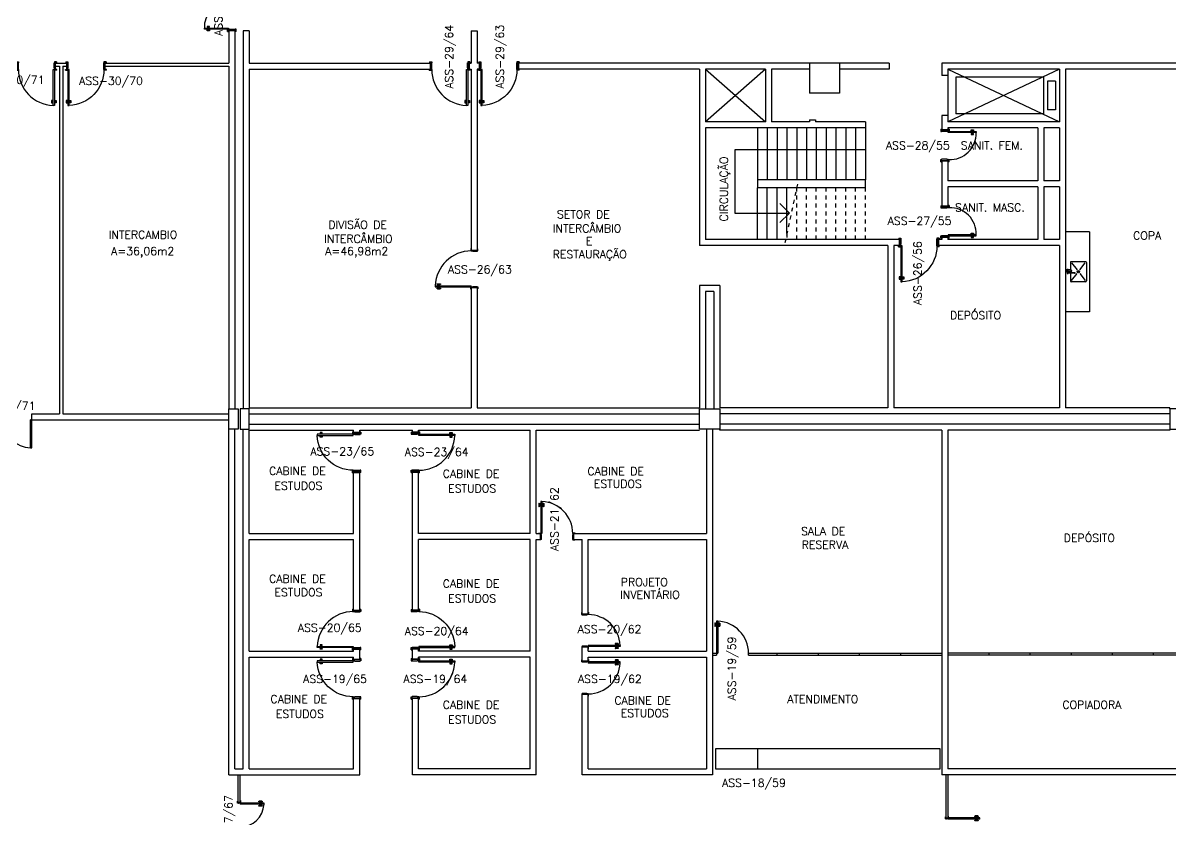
# Model space of a CAD drawing. Extents: x 205 to 339, y 16 to 85.
# Drawn here: x 234.84 to 263.51, y 45.48 to 65.37 of the extents above; entities that cross this region are included whole.
import ezdxf
from ezdxf.enums import TextEntityAlignment as Align

# ---------------------------------------------------------------- set-up
doc = ezdxf.new("R2010")
doc.units = 0
doc.header["$LTSCALE"] = 0.005
doc.header["$MEASUREMENT"] = 0
doc.linetypes.add('CENTER2', pattern=[1.125, 0.75, -0.125, 0.125, -0.125])
doc.linetypes.add('HIDDEN', pattern=[0.375, 0.25, -0.125])
doc.layers.get('0').update_dxf_attribs({"linetype": 'CONTINUOUS'})
for name, color, linetype in [('1', 1, 'CONTINUOUS'), ('2', 2, 'CONTINUOUS'), ('3', 2, 'CONTINUOUS'), ('ALV', 2, 'CONTINUOUS'), ('ENDEREÇO', 2, 'CONTINUOUS'), ('ESTR', 2, 'CONTINUOUS'), ('MACANETA', 1, 'CONTINUOUS'), ('MARCO', 2, 'CONTINUOUS'), ('PORTA', 3, 'CONTINUOUS'), ('PROJ', 1, 'HIDDEN'), ('TEXTO', 2, 'CONTINUOUS'), ('ÁREA', 2, 'CONTINUOUS')]:
    doc.layers.add(name, color=color, linetype=linetype)
doc.styles.add('UNB-100', font='simplex.shx', dxfattribs={"height": 0.2})

# ---------------------------------------------------------------- blocks, each defined once
blk = doc.blocks.new('PORTA-90')
at = {"color": 2}
for p, q in [((-94, 1), (-94, 91)), ((-94, 91), (-91, 91)), ((-91, 91), (-91, 1)), ((-100, 3), (-100, 1)), ((-100, 3), (-94.5, 3)), ((-100, 1), (-94, 1)), ((-97, 1), (-97, -16)), ((-94.5, 3), (-94.5, 1)), ((-94, 1), (-94, -3)), ((-91, 1), (-94, 1)), ((2, 1), (-4, 1)), ((-4, 1), (-4, -3)), ((2, 3), (-3.5, 3)), ((-3.5, 3), (-3.5, 1)), ((-1, 1), (-1, -16)), ((2, 3), (2, 1)), ((-99.5, -18), (-99.5, -16)), ((-99.5, -16), (-93.5, -16)), ((-99.5, -18), (-94, -18)), ((-94, -3), (-93.5, -3)), ((-94, -18), (-94, -16)), ((-93.5, -3), (-93.5, -7.5)), ((-93.5, -7.5), (-93.5, -16)), ((-4.5, -3), (-4.5, -7.5)), ((-4, -3), (-4.5, -3)), ((-4.5, -7.5), (-4.5, -16)), ((1.5, -16), (-4.5, -16)), ((1.5, -16), (-4.5, -16)), ((-4, -18), (-4, -16)), ((1.5, -18), (-4, -18)), ((1.5, -18), (1.5, -16))]:
    blk.add_line(p, q, dxfattribs=at)
at = {"color": 1}
for p, q in [((-98.2, 84), (-95.9, 84)), ((-98.2, 78.5), (-98.2, 84)), ((-95.9, 78.5), (-98.2, 78.5)), ((-95.9, 84), (-95.9, 78.5)), ((-86.8, 84), (-89.1, 84)), ((-89.1, 84), (-89.1, 78.5)), ((-89.1, 78.5), (-86.8, 78.5)), ((-86.8, 78.5), (-86.8, 84))]:
    blk.add_line(p, q, dxfattribs=at)
blk.add_arc((-94, 1), 90, 0, 88.0898, dxfattribs=at)
blk = doc.blocks.new('PORTA-70')
at = {"color": 1}
for p, q in [((-78.2, 64), (-75.9, 64)), ((-78.2, 58.5), (-78.2, 64)), ((-75.9, 58.5), (-78.2, 58.5)), ((-75.9, 64), (-75.9, 58.5)), ((-66.8, 64), (-69.1, 64)), ((-69.1, 64), (-69.1, 58.5)), ((-69.1, 58.5), (-66.8, 58.5)), ((-66.8, 58.5), (-66.8, 64))]:
    blk.add_line(p, q, dxfattribs=at)
for p, q in [((-74, 1), (-74, 71)), ((-74, 71), (-71, 71)), ((-71, 71), (-71, 1)), ((-80, 3), (-80, 1)), ((-80, 3), (-74.5, 3)), ((-80, 1), (-74, 1)), ((-77, 1), (-77, -16)), ((-74.5, 3), (-74.5, 1)), ((-71, 1), (-74, 1)), ((-74, 1), (-74, -3)), ((2, 1), (-4, 1)), ((-4, 1), (-4, -3)), ((2, 3), (-3.5, 3)), ((-3.5, 3), (-3.5, 1)), ((-1, 1), (-1, -16)), ((2, 3), (2, 1)), ((-79.5, -18), (-79.5, -16)), ((-79.5, -16), (-73.5, -16)), ((-79.5, -18), (-74, -18)), ((-74, -3), (-73.5, -3)), ((-74, -18), (-74, -16)), ((-73.5, -3), (-73.5, -7.5)), ((-73.5, -7.5), (-73.5, -16)), ((-4, -3), (-4.5, -3)), ((-4.5, -3), (-4.5, -7.5)), ((-4.5, -7.5), (-4.5, -16)), ((1.5, -16), (-4.5, -16)), ((1.5, -16), (-4.5, -16)), ((-4, -18), (-4, -16)), ((1.5, -18), (-4, -18)), ((1.5, -18), (1.5, -16))]:
    blk.add_line(p, q)
blk = doc.blocks.new('MACANETA')
at = {"layer": 'MACANETA'}
for p, q in [((-0.077, 0.052), (-0.077, 0.12)), ((-0.059, 0.052), (-0.059, 0.12)), ((-0.059, 0.075), (-0.036, 0.075)), ((-0.059, 0.052), (-0.036, 0.052)), ((-0.036, 0.044), (-0.036, 0.084)), ((-0.036, 0.084), (-0.03, 0.084)), ((-0.036, 0.044), (-0.03, 0.044)), ((0.006, 0.084), (0, 0.084)), ((0.006, 0.044), (0, 0.044)), ((0.006, 0.044), (0.006, 0.084)), ((0.029, 0.075), (0.006, 0.075)), ((0.029, 0.052), (0.006, 0.052)), ((0.029, 0.052), (0.029, 0.12)), ((0.047, 0.052), (0.047, 0.12))]:
    blk.add_line(p, q, dxfattribs=at)
for centre, start, end in [((-0.068, 0.12), 90, 180), ((-0.068, 0.052), 180, 270), ((-0.068, 0.12), 0, 90), ((-0.068, 0.052), 270, 0), ((0.038, 0.12), 90, 180), ((0.038, 0.052), 180, 270), ((0.038, 0.12), 0, 90), ((0.038, 0.052), 270, 0)]:
    blk.add_arc(centre, 0.00874, start, end, dxfattribs=at)

msp = doc.modelspace()

# ---------------------------------------------------------------- linework, layer by layer
at = {"layer": '1'}
for p, q in [((251.897, 64.221), (253.397, 62.901)), ((253.397, 64.221), (251.897, 62.901)), ((257.957, 64.221), (260.747, 62.901)), ((260.747, 64.221), (257.957, 62.901)), ((257.957, 64.061), (257.957, 63.061)), ((253.197, 62.751), (253.197, 61.456)), ((253.442, 62.751), (253.442, 61.456)), ((253.688, 62.751), (253.688, 61.456)), ((253.933, 62.751), (253.933, 61.456)), ((254.178, 62.751), (254.178, 61.456)), ((254.424, 62.751), (254.424, 61.456)), ((254.669, 62.751), (254.669, 61.456)), ((254.915, 62.751), (254.915, 61.456)), ((255.16, 62.751), (255.16, 61.456)), ((255.406, 62.751), (255.406, 61.456)), ((255.651, 62.751), (255.651, 61.456)), ((255.897, 62.751), (255.897, 61.456)), ((255.897, 61.456), (253.197, 61.456)), ((253.197, 61.456), (253.197, 61.256)), ((255.897, 61.256), (255.897, 61.456)), ((255.897, 61.256), (253.197, 61.256)), ((253.197, 59.961), (253.197, 61.256)), ((253.442, 59.961), (253.442, 61.256)), ((253.688, 59.961), (253.688, 61.256)), ((253.933, 60.112), (253.933, 61.256))]:
    msp.add_line(p, q, dxfattribs=at)
at = {"layer": '1', "linetype": 'CENTER2', "ltscale": 0.5}
msp.add_line((254.197, 61.342), (253.881, 59.869), dxfattribs=at)
at = {"layer": '1'}
msp.add_lwpolyline([(255.897, 62.201), (252.636, 62.201), (252.636, 60.622), (253.998, 60.622), (253.759, 60.383), (253.998, 60.622), (253.759, 60.862)], dxfattribs=at)
at = {"layer": '2'}
for p, q in [((257.76, 47.231), (252.152, 47.231)), ((253.202, 47.231), (253.202, 46.731)), ((257.76, 46.731), (257.76, 47.231)), ((252.152, 46.731), (257.76, 46.731))]:
    msp.add_line(p, q, dxfattribs=at)
at = {"layer": '3'}
for p, q in [((239.377, 65.246), (239.977, 65.246)), ((239.377, 65.216), (239.377, 65.246)), ((239.977, 65.216), (239.377, 65.216)), ((239.957, 65.211), (239.977, 65.211)), ((239.957, 65.156), (239.957, 65.211)), ((239.957, 65.156), (239.977, 65.156)), ((239.977, 65.246), (239.977, 65.216)), ((239.977, 65.156), (239.977, 65.216)), ((239.977, 65.216), (240.017, 65.216)), ((239.977, 65.186), (240.147, 65.186)), ((240.017, 65.221), (240.062, 65.221)), ((240.017, 65.216), (240.017, 65.221)), ((240.062, 65.221), (240.147, 65.221)), ((240.147, 65.161), (240.147, 65.221)), ((240.167, 65.216), (240.147, 65.216)), ((240.167, 65.161), (240.147, 65.161)), ((240.167, 65.161), (240.167, 65.216)), ((247.782, 53.411), (247.782, 52.611)), ((247.812, 53.411), (247.782, 53.411)), ((247.812, 53.411), (247.812, 52.611)), ((247.667, 52.611), (247.767, 52.611)), ((247.667, 52.461), (247.767, 52.461)), ((247.722, 52.611), (247.722, 52.621)), ((247.722, 52.621), (247.772, 52.621)), ((247.732, 52.451), (247.732, 52.461)), ((247.767, 52.611), (247.767, 52.461)), ((247.767, 52.611), (247.772, 52.611)), ((247.767, 52.461), (247.782, 52.461)), ((247.772, 52.621), (247.772, 52.611)), ((247.772, 52.611), (247.782, 52.611)), ((247.782, 52.611), (247.782, 52.576)), ((247.782, 52.611), (247.812, 52.611)), ((247.782, 52.576), (247.792, 52.576)), ((247.792, 52.461), (247.782, 52.461)), ((247.782, 52.461), (247.782, 52.451)), ((247.792, 52.576), (247.792, 52.461)), ((248.582, 52.576), (248.572, 52.576)), ((248.572, 52.576), (248.572, 52.461)), ((248.572, 52.461), (248.582, 52.461)), ((248.592, 52.611), (248.582, 52.611)), ((248.582, 52.611), (248.582, 52.576)), ((248.582, 52.461), (248.582, 52.451)), ((248.597, 52.461), (248.582, 52.461)), ((248.642, 52.621), (248.592, 52.621)), ((248.592, 52.621), (248.592, 52.611)), ((248.597, 52.611), (248.592, 52.611)), ((248.597, 52.611), (248.597, 52.461)), ((248.632, 52.451), (248.632, 52.461)), ((248.642, 52.611), (248.642, 52.621)), ((247.782, 52.451), (247.732, 52.451)), ((248.582, 52.451), (248.632, 52.451)), ((248.807, 50.586), (248.807, 50.636)), ((248.807, 50.636), (248.817, 50.636)), ((248.817, 50.586), (248.807, 50.586)), ((248.967, 50.601), (248.817, 50.601)), ((248.817, 50.601), (248.817, 50.586)), ((248.817, 50.576), (248.817, 50.586)), ((248.932, 50.576), (248.817, 50.576)), ((248.967, 50.586), (248.932, 50.586)), ((248.932, 50.586), (248.932, 50.576)), ((248.967, 50.646), (248.977, 50.646)), ((248.967, 50.601), (248.967, 50.596)), ((248.977, 50.596), (248.967, 50.596)), ((248.967, 50.596), (248.967, 50.586)), ((248.977, 50.646), (248.977, 50.596)), ((252.177, 50.421), (252.177, 49.621)), ((252.207, 50.421), (252.177, 50.421)), ((252.207, 50.421), (252.207, 49.621)), ((248.817, 49.786), (248.807, 49.786)), ((248.807, 49.786), (248.807, 49.736)), ((248.807, 49.736), (248.817, 49.736)), ((248.932, 49.796), (248.817, 49.796)), ((248.817, 49.796), (248.817, 49.786)), ((248.817, 49.771), (248.817, 49.786)), ((248.817, 49.421), (248.817, 49.771)), ((248.967, 49.771), (248.817, 49.771)), ((248.932, 49.786), (248.932, 49.796)), ((248.967, 49.786), (248.932, 49.786)), ((249.767, 49.816), (248.967, 49.816)), ((248.967, 49.786), (248.967, 49.816)), ((248.967, 49.776), (248.967, 49.786)), ((249.767, 49.786), (248.967, 49.786)), ((248.977, 49.776), (248.967, 49.776)), ((248.967, 49.771), (248.967, 49.776)), ((248.967, 49.671), (248.967, 49.771)), ((248.967, 49.726), (248.977, 49.726)), ((248.977, 49.726), (248.977, 49.776)), ((249.767, 49.816), (249.767, 49.786)), ((252.177, 49.621), (252.207, 49.621)), ((248.807, 49.406), (248.807, 49.456)), ((248.807, 49.456), (248.817, 49.456)), ((248.817, 49.406), (248.807, 49.406)), ((248.967, 49.421), (248.817, 49.421)), ((248.817, 49.421), (248.817, 49.406)), ((248.817, 49.396), (248.817, 49.406)), ((248.932, 49.396), (248.817, 49.396)), ((248.967, 49.406), (248.932, 49.406)), ((248.932, 49.406), (248.932, 49.396)), ((248.967, 49.421), (248.967, 49.521)), ((248.967, 49.466), (248.977, 49.466)), ((248.967, 49.421), (248.967, 49.416)), ((248.977, 49.416), (248.967, 49.416)), ((248.967, 49.416), (248.967, 49.406)), ((249.767, 49.406), (248.967, 49.406)), ((248.967, 49.406), (248.967, 49.376)), ((249.767, 49.376), (248.967, 49.376)), ((248.977, 49.466), (248.977, 49.416)), ((249.767, 49.376), (249.767, 49.406)), ((248.817, 48.606), (248.807, 48.606)), ((248.807, 48.606), (248.807, 48.556)), ((248.807, 48.556), (248.817, 48.556)), ((248.932, 48.616), (248.817, 48.616)), ((248.817, 48.616), (248.817, 48.606)), ((248.817, 48.591), (248.817, 48.606)), ((248.967, 48.591), (248.817, 48.591)), ((248.932, 48.606), (248.932, 48.616)), ((248.967, 48.606), (248.932, 48.606)), ((248.967, 48.596), (248.967, 48.606)), ((248.977, 48.596), (248.967, 48.596)), ((248.967, 48.591), (248.967, 48.596)), ((248.967, 48.546), (248.977, 48.546)), ((248.977, 48.546), (248.977, 48.596)), ((257.897, 45.486), (257.897, 45.536)), ((257.897, 45.536), (257.907, 45.536)), ((257.907, 45.486), (257.897, 45.486)), ((257.957, 45.501), (257.907, 45.501)), ((257.907, 45.501), (257.907, 45.486)), ((257.907, 45.476), (257.907, 45.486)), ((257.922, 45.476), (257.907, 45.476)), ((257.957, 45.486), (257.922, 45.486)), ((257.922, 45.486), (257.922, 45.476)), ((257.957, 45.546), (257.967, 45.546)), ((258.757, 45.506), (257.957, 45.506)), ((257.957, 45.506), (257.957, 45.476)), ((257.957, 45.501), (257.957, 45.496)), ((257.967, 45.496), (257.957, 45.496)), ((257.957, 45.496), (257.957, 45.486)), ((258.757, 45.476), (257.957, 45.476)), ((257.967, 45.546), (257.967, 45.496)), ((258.757, 45.476), (258.757, 45.506))]:
    msp.add_line(p, q, dxfattribs=at)
at = {"layer": '3', "color": 1}
for points in [[(239.447, 65.266), (239.502, 65.266), (239.502, 65.288), (239.447, 65.288)], [(239.447, 65.197), (239.502, 65.197), (239.502, 65.174), (239.447, 65.174)]]:
    msp.add_lwpolyline(points, close=True, dxfattribs=at)
at = {"layer": 'ALV'}
for p, q in [((240.137, 65.176), (239.987, 65.176)), ((239.987, 65.176), (239.987, 64.371)), ((240.137, 65.176), (240.137, 55.731)), ((240.497, 65.176), (240.347, 65.176)), ((240.347, 65.176), (240.347, 55.731)), ((240.497, 65.176), (240.497, 64.371)), ((246.047, 65.176), (246.047, 64.371)), ((246.047, 65.176), (246.197, 65.176)), ((246.197, 65.176), (246.197, 64.371)), ((235.657, 64.371), (235.937, 64.371)), ((235.657, 64.291), (235.757, 64.291)), ((235.757, 64.291), (235.757, 55.601)), ((235.837, 64.291), (235.837, 55.601)), ((235.837, 64.291), (235.937, 64.291)), ((236.897, 64.371), (239.987, 64.371)), ((236.897, 64.291), (239.987, 64.291)), ((239.987, 64.291), (239.987, 55.731)), ((240.497, 64.371), (245.017, 64.371)), ((240.497, 64.221), (245.017, 64.221)), ((240.497, 64.221), (240.497, 55.756)), ((245.017, 64.371), (245.017, 64.221)), ((245.997, 64.371), (245.997, 64.221)), ((245.997, 64.371), (246.047, 64.371)), ((245.997, 64.221), (246.047, 64.221)), ((246.047, 64.221), (246.047, 60.441)), ((246.247, 64.371), (246.197, 64.371)), ((246.247, 64.221), (246.197, 64.221)), ((246.197, 64.221), (246.197, 59.691)), ((246.247, 64.371), (246.247, 64.221)), ((247.227, 64.371), (247.227, 64.221)), ((256.487, 64.371), (247.227, 64.371)), ((251.747, 64.221), (247.227, 64.221)), ((251.747, 64.221), (251.747, 59.811)), ((251.897, 64.221), (251.897, 62.901)), ((253.397, 64.221), (251.897, 64.221)), ((253.397, 64.221), (253.397, 62.901)), ((253.547, 64.221), (253.547, 62.901)), ((254.497, 64.221), (253.547, 64.221)), ((254.497, 64.371), (254.497, 63.621)), ((255.247, 64.371), (255.247, 63.621)), ((256.487, 64.221), (255.247, 64.221)), ((256.487, 64.371), (256.487, 64.221)), ((257.807, 64.371), (257.807, 64.061)), ((264.127, 64.371), (257.807, 64.371)), ((260.747, 64.221), (257.957, 64.221)), ((257.957, 64.221), (257.957, 64.061)), ((260.747, 64.221), (260.747, 62.901)), ((260.897, 64.221), (260.897, 55.756)), ((264.127, 64.221), (260.897, 64.221)), ((257.957, 64.061), (257.807, 64.061)), ((258.157, 64.021), (258.157, 63.101)), ((260.347, 64.021), (258.157, 64.021)), ((260.347, 64.021), (260.347, 63.101)), ((260.447, 63.921), (260.447, 63.201)), ((260.647, 63.921), (260.447, 63.921)), ((260.647, 63.921), (260.647, 63.201)), ((255.247, 63.621), (254.497, 63.621)), ((260.347, 63.101), (258.157, 63.101)), ((260.647, 63.201), (260.447, 63.201)), ((253.397, 62.901), (251.897, 62.901)), ((254.497, 62.901), (253.547, 62.901)), ((254.497, 62.951), (254.647, 62.951)), ((254.497, 62.951), (254.497, 62.901)), ((254.647, 62.951), (254.647, 62.901)), ((255.897, 62.901), (254.647, 62.901)), ((255.897, 62.901), (255.897, 62.751)), ((257.957, 63.061), (257.807, 63.061)), ((257.807, 63.061), (257.807, 62.701)), ((257.957, 63.061), (257.957, 62.901)), ((260.747, 62.901), (257.957, 62.901)), ((255.897, 62.751), (251.897, 62.751)), ((251.897, 62.751), (251.897, 59.961)), ((257.957, 62.701), (257.807, 62.701)), ((257.957, 62.751), (257.957, 62.701)), ((260.207, 62.751), (257.957, 62.751)), ((260.207, 62.751), (260.207, 61.431)), ((260.747, 62.751), (260.357, 62.751)), ((260.357, 62.751), (260.357, 61.431)), ((260.747, 62.751), (260.747, 61.431)), ((257.957, 61.921), (257.807, 61.921)), ((257.807, 61.921), (257.807, 60.791)), ((257.957, 61.921), (257.957, 61.431)), ((260.207, 61.431), (257.957, 61.431)), ((260.747, 61.431), (260.357, 61.431)), ((257.957, 61.281), (257.957, 60.791)), ((260.207, 61.281), (257.957, 61.281)), ((260.207, 61.281), (260.207, 59.961)), ((260.747, 61.281), (260.357, 61.281)), ((260.357, 61.281), (260.357, 59.961)), ((260.747, 61.281), (260.747, 59.961)), ((257.957, 60.791), (257.807, 60.791)), ((246.047, 60.441), (246.047, 59.691)), ((256.742, 59.961), (251.897, 59.961)), ((256.742, 59.961), (256.742, 59.811)), ((257.722, 59.961), (257.722, 59.811)), ((257.807, 59.961), (257.722, 59.961)), ((257.957, 60.011), (257.807, 60.011)), ((257.807, 60.011), (257.807, 59.961)), ((257.957, 60.011), (257.957, 59.961)), ((260.207, 59.961), (257.957, 59.961)), ((260.747, 59.961), (260.357, 59.961)), ((256.453, 59.811), (251.747, 59.811)), ((256.453, 59.811), (256.453, 56.031)), ((256.742, 59.811), (256.603, 59.811)), ((256.603, 59.811), (256.603, 55.756)), ((260.747, 59.811), (257.722, 59.811)), ((260.747, 59.811), (260.747, 55.756)), ((252.257, 58.811), (251.747, 58.811)), ((251.747, 58.811), (251.747, 55.756)), ((252.257, 58.811), (252.257, 55.756)), ((246.047, 58.761), (246.047, 55.756)), ((246.197, 58.761), (246.197, 55.756)), ((251.897, 58.661), (251.897, 55.731)), ((252.107, 58.661), (251.897, 58.661)), ((252.107, 58.661), (252.107, 55.731)), ((256.453, 56.031), (256.453, 55.756)), ((240.497, 55.756), (246.047, 55.756)), ((246.197, 55.756), (251.747, 55.756)), ((251.747, 55.731), (251.897, 55.731)), ((256.453, 55.756), (252.257, 55.756)), ((260.747, 55.756), (256.603, 55.756)), ((263.507, 55.756), (260.897, 55.756)), ((263.507, 55.731), (263.507, 55.756)), ((235.062, 55.601), (235.757, 55.601)), ((235.062, 55.451), (239.987, 55.451)), ((235.837, 55.601), (239.987, 55.601)), ((240.497, 55.606), (251.747, 55.606)), ((240.497, 55.346), (251.747, 55.346)), ((263.507, 55.606), (252.257, 55.606)), ((263.507, 55.346), (252.257, 55.346)), ((239.987, 46.581), (239.987, 55.221)), ((240.137, 46.731), (240.137, 55.221)), ((240.347, 46.731), (240.347, 55.221)), ((240.497, 52.611), (240.497, 55.196)), ((240.497, 55.196), (243.107, 55.196)), ((243.107, 55.146), (243.107, 55.196)), ((243.107, 55.146), (243.257, 55.146)), ((243.257, 55.146), (243.257, 55.196)), ((243.257, 55.196), (244.577, 55.196)), ((244.577, 55.146), (244.577, 55.196)), ((244.727, 55.146), (244.577, 55.146)), ((244.727, 55.146), (244.727, 55.196)), ((244.727, 55.196), (247.517, 55.196)), ((247.517, 52.611), (247.517, 55.196)), ((247.667, 52.611), (247.667, 55.196)), ((247.667, 55.196), (251.747, 55.196)), ((251.747, 55.196), (251.747, 55.196)), ((251.927, 55.221), (251.927, 52.611)), ((252.077, 55.221), (252.077, 46.581)), ((252.257, 55.196), (252.257, 55.221)), ((257.807, 55.196), (252.257, 55.196)), ((257.807, 55.196), (257.807, 46.581)), ((257.957, 55.196), (257.957, 46.731)), ((263.507, 55.196), (257.957, 55.196)), ((263.507, 55.221), (263.507, 55.196)), ((243.107, 52.611), (243.107, 54.141)), ((243.107, 54.141), (243.257, 54.141)), ((243.257, 50.701), (243.257, 54.141)), ((244.727, 54.141), (244.577, 54.141)), ((244.577, 50.701), (244.577, 54.141)), ((244.727, 52.611), (244.727, 54.141)), ((240.497, 52.611), (243.107, 52.611)), ((240.497, 52.461), (243.107, 52.461)), ((240.497, 49.671), (240.497, 52.461)), ((243.107, 50.701), (243.107, 52.461)), ((247.517, 52.611), (244.727, 52.611)), ((247.517, 52.461), (244.727, 52.461)), ((244.727, 50.701), (244.727, 52.461)), ((247.517, 49.671), (247.517, 52.461)), ((247.667, 46.581), (247.667, 52.461)), ((248.597, 52.611), (251.927, 52.611)), ((248.597, 52.461), (248.817, 52.461)), ((248.817, 50.601), (248.817, 52.461)), ((248.967, 52.461), (251.927, 52.461)), ((248.967, 50.601), (248.967, 52.461)), ((251.927, 52.461), (251.927, 49.671)), ((243.107, 50.701), (243.257, 50.701)), ((244.727, 50.701), (244.577, 50.701)), ((240.497, 49.671), (243.107, 49.671)), ((243.107, 49.671), (243.107, 49.721)), ((243.107, 49.721), (243.257, 49.721)), ((243.257, 49.471), (243.257, 49.721)), ((244.727, 49.721), (244.577, 49.721)), ((244.577, 49.471), (244.577, 49.721)), ((244.727, 49.671), (244.727, 49.721)), ((247.517, 49.671), (244.727, 49.671)), ((248.967, 49.671), (251.927, 49.671)), ((252.077, 49.621), (252.177, 49.621)), ((252.177, 49.621), (252.177, 49.571)), ((252.977, 49.571), (252.977, 49.621)), ((252.977, 49.621), (257.807, 49.621)), ((253.692, 49.571), (253.692, 49.621)), ((254.721, 49.571), (254.721, 49.621)), ((255.749, 49.571), (255.749, 49.621)), ((256.778, 49.571), (256.778, 49.621)), ((265.157, 49.621), (257.957, 49.621)), ((258.985, 49.571), (258.985, 49.621)), ((260.014, 49.571), (260.014, 49.621)), ((261.042, 49.571), (261.042, 49.621)), ((262.071, 49.571), (262.071, 49.621)), ((263.099, 49.571), (263.099, 49.621)), ((240.497, 46.731), (240.497, 49.521)), ((240.497, 49.521), (243.107, 49.521)), ((243.107, 49.471), (243.107, 49.521)), ((243.107, 49.471), (243.257, 49.471)), ((244.727, 49.471), (244.577, 49.471)), ((247.517, 49.521), (244.727, 49.521)), ((244.727, 49.471), (244.727, 49.521)), ((247.517, 46.731), (247.517, 49.521)), ((248.967, 49.521), (251.927, 49.521)), ((251.927, 49.521), (251.927, 46.731)), ((252.077, 49.571), (252.177, 49.571)), ((252.977, 49.571), (257.807, 49.571)), ((265.157, 49.571), (257.957, 49.571)), ((243.107, 46.731), (243.107, 48.491)), ((243.107, 48.491), (243.257, 48.491)), ((243.257, 46.581), (243.257, 48.491)), ((244.577, 46.581), (244.577, 48.491)), ((244.727, 48.491), (244.577, 48.491)), ((244.727, 46.731), (244.727, 48.491)), ((248.817, 46.581), (248.817, 48.591)), ((248.967, 46.731), (248.967, 48.591)), ((252.152, 47.231), (252.152, 46.731)), ((240.137, 46.731), (240.347, 46.731)), ((240.497, 46.731), (243.107, 46.731)), ((247.517, 46.731), (244.727, 46.731)), ((248.967, 46.731), (251.927, 46.731)), ((265.157, 46.731), (257.957, 46.731)), ((239.987, 46.581), (243.257, 46.581)), ((240.217, 45.891), (240.217, 46.581)), ((240.267, 45.891), (240.267, 46.581)), ((247.667, 46.581), (244.577, 46.581)), ((251.927, 46.581), (248.817, 46.581)), ((252.077, 46.581), (251.927, 46.581)), ((265.307, 46.581), (257.807, 46.581)), ((257.907, 46.581), (257.907, 45.501)), ((257.957, 46.581), (257.957, 45.501))]:
    msp.add_line(p, q, dxfattribs=at)
at = {"layer": 'ALV', "color": 2}
for p, q in [((246.047, 59.691), (246.197, 59.691)), ((246.047, 58.761), (246.197, 58.761)), ((240.267, 45.891), (240.217, 45.891))]:
    msp.add_line(p, q, dxfattribs=at)
at = {"layer": 'ESTR'}
for points in [[(240.217, 55.221), (239.987, 55.221), (239.987, 55.731), (240.217, 55.731)], [(240.497, 55.731), (240.267, 55.731), (240.267, 55.221), (240.497, 55.221)], [(252.257, 55.221), (251.747, 55.221), (251.747, 55.731), (252.257, 55.731)], [(264.017, 55.731), (263.507, 55.731), (263.507, 55.221), (264.017, 55.221)]]:
    msp.add_lwpolyline(points, close=True, dxfattribs=at)
at = {"layer": 'MARCO', "color": 2}
for p, q in [((246.047, 59.736), (246.037, 59.736)), ((246.037, 59.736), (246.037, 59.686)), ((246.037, 59.686), (246.047, 59.686)), ((246.047, 59.691), (246.047, 59.686)), ((246.047, 59.686), (246.047, 59.676)), ((246.047, 59.676), (246.082, 59.676)), ((246.082, 59.676), (246.082, 59.666)), ((246.082, 59.666), (246.197, 59.666)), ((246.207, 59.726), (246.197, 59.726)), ((246.197, 59.691), (246.197, 59.676)), ((246.197, 59.666), (246.197, 59.676)), ((246.197, 59.676), (246.207, 59.676)), ((246.207, 59.676), (246.207, 59.726)), ((246.047, 58.766), (246.047, 58.776)), ((246.047, 58.776), (246.082, 58.776)), ((246.082, 58.776), (246.082, 58.786)), ((246.082, 58.786), (246.197, 58.786)), ((246.197, 58.786), (246.197, 58.776)), ((246.197, 58.776), (246.207, 58.776)), ((246.197, 58.761), (246.197, 58.776)), ((246.207, 58.776), (246.207, 58.726)), ((246.037, 58.716), (246.037, 58.766)), ((246.037, 58.766), (246.047, 58.766)), ((246.047, 58.716), (246.037, 58.716)), ((246.047, 58.761), (246.047, 58.766)), ((246.207, 58.726), (246.197, 58.726)), ((240.207, 45.876), (240.207, 45.926)), ((240.207, 45.926), (240.217, 45.926)), ((240.217, 45.876), (240.207, 45.876)), ((240.217, 45.891), (240.217, 45.876)), ((240.217, 45.866), (240.217, 45.876)), ((240.267, 45.876), (240.232, 45.876)), ((240.232, 45.876), (240.232, 45.866)), ((240.267, 45.936), (240.277, 45.936)), ((240.267, 45.891), (240.267, 45.886)), ((240.277, 45.886), (240.267, 45.886)), ((240.267, 45.886), (240.267, 45.876)), ((240.277, 45.936), (240.277, 45.886)), ((240.232, 45.866), (240.217, 45.866))]:
    msp.add_line(p, q, dxfattribs=at)
at = {"layer": 'PORTA', "color": 1}
for p, q in [((261.497, 60.156), (260.897, 60.156)), ((261.497, 60.156), (261.497, 58.156)), ((261.018, 59.386), (261.018, 59.203)), ((261.118, 59.406), (261.038, 59.406)), ((261.048, 59.376), (261.185, 59.199)), ((261.398, 59.406), (261.118, 59.406)), ((261.251, 59.199), (261.388, 59.376)), ((261.418, 59.386), (261.418, 58.926)), ((260.941, 59.164), (260.941, 59.134)), ((261.118, 59.129), (260.952, 59.129)), ((261.118, 59.119), (260.952, 59.119)), ((260.96, 59.196), (260.969, 59.196)), ((260.961, 59.153), (260.961, 59.135)), ((260.964, 59.179), (260.965, 59.188)), ((260.965, 59.171), (260.964, 59.179)), ((260.965, 59.188), (260.967, 59.194)), ((260.967, 59.165), (260.965, 59.171)), ((260.967, 59.194), (260.97, 59.198)), ((260.97, 59.161), (260.967, 59.165)), ((260.97, 59.198), (260.973, 59.199)), ((260.973, 59.159), (260.97, 59.161)), ((261.029, 59.204), (260.973, 59.199)), ((261.029, 59.154), (260.973, 59.159)), ((261.012, 59.179), (261.013, 59.189)), ((261.013, 59.17), (261.012, 59.179)), ((261.013, 59.189), (261.017, 59.197)), ((261.017, 59.162), (261.013, 59.17)), ((261.017, 59.197), (261.023, 59.203)), ((261.023, 59.156), (261.017, 59.162)), ((261.018, 59.155), (261.018, 59.129)), ((261.018, 59.119), (261.018, 58.926)), ((261.023, 59.203), (261.029, 59.204)), ((261.029, 59.154), (261.023, 59.156)), ((261.029, 59.204), (261.035, 59.203)), ((261.035, 59.156), (261.029, 59.154)), ((261.035, 59.203), (261.041, 59.197)), ((261.041, 59.162), (261.035, 59.156)), ((261.041, 59.197), (261.045, 59.189)), ((261.045, 59.17), (261.041, 59.162)), ((261.045, 59.189), (261.046, 59.179)), ((261.046, 59.179), (261.045, 59.17)), ((261.048, 58.936), (261.185, 59.114)), ((261.129, 59.129), (261.118, 59.129)), ((261.129, 59.119), (261.118, 59.119)), ((261.251, 59.114), (261.388, 58.936)), ((261.118, 58.906), (261.038, 58.906)), ((261.398, 58.906), (261.118, 58.906)), ((261.497, 58.156), (260.897, 58.156))]:
    msp.add_line(p, q, dxfattribs=at)
at = {"layer": 'PORTA', "color": 2}
for p, q in [((245.147, 58.806), (246.047, 58.806)), ((245.147, 58.806), (245.147, 58.776)), ((245.147, 58.776), (246.047, 58.776)), ((246.047, 58.776), (246.047, 58.806)), ((235.032, 54.751), (235.032, 55.451)), ((235.062, 55.451), (235.032, 55.451)), ((235.062, 55.451), (235.062, 55.601)), ((235.062, 54.751), (235.062, 55.451)), ((235.032, 54.751), (235.062, 54.751)), ((240.867, 45.876), (240.267, 45.876)), ((240.267, 45.876), (240.267, 45.846)), ((240.867, 45.846), (240.867, 45.876)), ((240.867, 45.846), (240.267, 45.846))]:
    msp.add_line(p, q, dxfattribs=at)
at = {"layer": 'PORTA', "color": 1}
for radius in [0.0266, 0.0163]:
    msp.add_circle((261.218, 59.156), radius, dxfattribs=at)
for centre, radius, start, end in [((239.915, 65.28), 0.54, 83.4626, 183.5998), ((257.999, 62.624), 0.668, 268.1209, 0.6199), ((258.009, 60.098), 0.658, 358.5179, 91.9049), ((246.047, 58.776), 0.9, 90, 178.0898), ((261.038, 59.386), 0.02, 90, 180), ((261.398, 59.386), 0.02, 360, 90), ((260.952, 59.179), 0.0349, 36.1705, 252.2568), ((260.952, 59.179), 0.0189, 62.7367, 235.7375), ((260.952, 59.124), 0.0145, 20.161, 339.839), ((260.952, 59.124), 0.005, 90.0037, 269.9963), ((260.971, 59.153), 0.01, 102.8285, 180), ((260.952, 59.179), 0.0349, 285.5373, 323.9987), ((261.129, 59.124), 0.00738, 222.6559, 137.3441), ((261.129, 59.124), 0.005, 269.9935, 90.0065), ((261.038, 58.926), 0.02, 180, 270), ((261.398, 58.926), 0.02, 270, 360), ((235.062, 55.451), 0.7, 180, 267.5437), ((247.782, 52.611), 0.8, 0, 87.8509), ((248.967, 49.786), 0.8, 2.1491, 90), ((252.177, 49.621), 0.8, 0, 87.8509), ((248.967, 49.406), 0.8, 270, 357.8509), ((240.267, 45.876), 0.6, 270, 357.134)]:
    msp.add_arc(centre, radius, start, end, dxfattribs=at)
at = {"layer": 'PROJ'}
for p, q in [((254.178, 59.961), (254.178, 61.256)), ((254.424, 59.961), (254.424, 61.256)), ((254.669, 59.961), (254.669, 61.256)), ((254.915, 59.961), (254.915, 61.256)), ((255.16, 59.961), (255.16, 61.256)), ((255.406, 59.961), (255.406, 61.256)), ((255.651, 59.961), (255.651, 61.256)), ((255.897, 59.961), (255.897, 61.256)), ((253.933, 60.112), (253.933, 59.961))]:
    msp.add_line(p, q, dxfattribs=at)

# ---------------------------------------------------------------- block references
at = {"layer": '3'}
for name, p, xscale, yscale, zscale, rotation in [('PORTA-90', (234.687, 64.22), 0.009999999999999787, 0.009999999999999787, 0.009999999999999787, 180), ('PORTA-90', (236.907, 64.22), -0.009999999999990905, 0.01, 0.01, 180), ('PORTA-90', (245.017, 64.22), 0.01, 0.01, 0.01, 180), ('PORTA-90', (247.227, 64.22), -0.01, 0.01, 0.01, 180), ('PORTA-70', (257.957, 61.921), 0.01, 0.01, 0.01, 270), ('PORTA-70', (257.957, 60.791), -0.01, 0.01, 0.01, 270), ('PORTA-90', (257.722, 59.811), -0.01, 0.01, 0.01, 180), ('PORTA-90', (243.107, 54.152), -0.01, 0.01, 0.01, 90), ('PORTA-90', (244.726, 54.152), 0.01, 0.01, 0.01, 270), ('PORTA-90', (243.108, 50.701), 0.01, 0.01, 0.01, 90), ('PORTA-90', (244.725, 50.701), -0.01, 0.01, 0.01, 270), ('PORTA-90', (243.108, 48.491), -0.01, 0.01, 0.01, 90), ('PORTA-90', (244.725, 48.491), 0.01, 0.01, 0.01, 270)]:
    msp.add_blockref(name, p, dxfattribs=dict(at, xscale=xscale, yscale=yscale, zscale=zscale, rotation=rotation))
for p, rotation in [((247.782, 53.411), 180.0000000102892), ((252.177, 50.421), 180.0000000102892), ((249.767, 49.816), 90.00000000257221), ((249.767, 49.406), 90.0000000077173)]:
    msp.add_blockref('MACANETA', p, dxfattribs=dict(at, rotation=rotation))
at = {"layer": '3', "extrusion": (0, 0, -1), "zscale": -1, "rotation": 270}
msp.add_blockref('MACANETA', (-258.757, 45.476), dxfattribs=at)
at = {"layer": 'PORTA', "color": 2, "xscale": -1, "rotation": 269.9999999922828}
msp.add_blockref('MACANETA', (245.147, 58.806), dxfattribs=at)
at = {"layer": 'PORTA', "color": 2, "extrusion": (0, 0, -1), "zscale": -1, "rotation": 270}
msp.add_blockref('MACANETA', (-240.867, 45.846), dxfattribs=at)

# ---------------------------------------------------------------- texts
at = {"layer": 'ENDEREÇO', "style": 'UNB-100'}
for s, p in [('ASS-31/68', (239.826, 65.844)), ('ASS-29/64', (245.59, 64.528)), ('ASS-29/63', (246.86, 64.528)), ('ASS-26/56', (257.301, 59.12)), ('ASS-21/62', (248.223, 52.972)), ('ASS-19/59', (252.655, 49.24)), ('ASS-17/67', (240.08, 45.277))]:
    msp.add_text(s, height=0.2, rotation=90, dxfattribs=at).set_placement(p, align=Align.CENTER)
for s, p in [('ASS-30/71', (234.583, 63.85)), ('ASS-30/70', (237.043, 63.826)), ('ASS-28/55', (257.206, 62.211)), ('ASS-27/55', (257.248, 60.326)), ('ASS-26/63', (246.26, 59.113)), ('ASS-23/71', (234.359, 55.704)), ('ASS-23/65', (242.823, 54.566)), ('ASS-23/64', (245.182, 54.55)), ('ASS-20/65', (242.51, 50.158)), ('ASS-20/64', (245.182, 50.076)), ('ASS-20/62', (249.501, 50.122)), ('ASS-19/65', (242.642, 48.877)), ('ASS-19/64', (245.149, 48.877)), ('ASS-19/62', (249.509, 48.877)), ('ASS-18/59', (253.111, 46.281))]:
    msp.add_text(s, height=0.2, dxfattribs=at).set_placement(p, align=Align.CENTER)
msp.add_text('CIRCULAÇÃO', height=0.2, rotation=90, dxfattribs=at).set_placement((252.459, 60.413))
msp.add_text('COPA', height=0.2, dxfattribs=at).set_placement((262.585, 59.958))
at = {"layer": 'TEXTO', "style": 'UNB-100'}
for s, p in [('SANIT. FEM.', (258.28, 62.213)), ('SANIT. MASC.', (258.138, 60.662)), ('SETOR DE', (248.187, 60.489)), ('DIVISÃO DE', (242.473, 60.23)), ('INTERCÂMBIO', (248.082, 60.137)), ('INTERCAMBIO', (236.984, 59.981)), ('INTERCÂMBIO', (242.368, 59.878)), ('E', (248.91, 59.821)), ('RESTAURAÇÃO', (248.082, 59.491)), ('DEPÓSITO ', (258.009, 57.966)), ('CABINE DE ', (240.994, 54.077)), ('CABINE DE ', (245.334, 54.008)), ('CABINE DE ', (248.948, 54.07)), ('ESTUDOS', (241.127, 53.706)), ('ESTUDOS', (249.108, 53.754)), ('ESTUDOS', (245.468, 53.637)), ('SALA DE', (254.286, 52.569)), ('DEPÓSITO', (260.853, 52.401)), ('RESERVA', (254.304, 52.232)), ('CABINE DE ', (240.994, 51.381)), ('CABINE DE ', (245.334, 51.26)), ('PROJETO ', (249.782, 51.299)), ('ESTUDOS', (241.127, 51.043)), ('ESTUDOS', (245.468, 50.89)), ('INVENTÁRIO', (249.764, 50.984)), ('CABINE DE ', (241.028, 48.375)), ('CABINE DE ', (249.622, 48.339)), ('ATENDIMENTO', (253.943, 48.375)), ('ESTUDOS', (241.162, 48.004)), ('CABINE DE ', (245.334, 48.232)), ('ESTUDOS', (249.782, 48.024)), ('COPIADORA', (260.818, 48.232)), ('ESTUDOS', (245.468, 47.862))]:
    msp.add_text(s, height=0.2, dxfattribs=at).set_placement(p)
at = {"layer": 'ÁREA', "style": 'UNB-100'}
for s, p in [('A=36,06m2', (237.046, 59.571)), ('A=46,98m2', (242.396, 59.571))]:
    msp.add_text(s, height=0.2, dxfattribs=at).set_placement(p)

doc.saveas('drawing.dxf')
